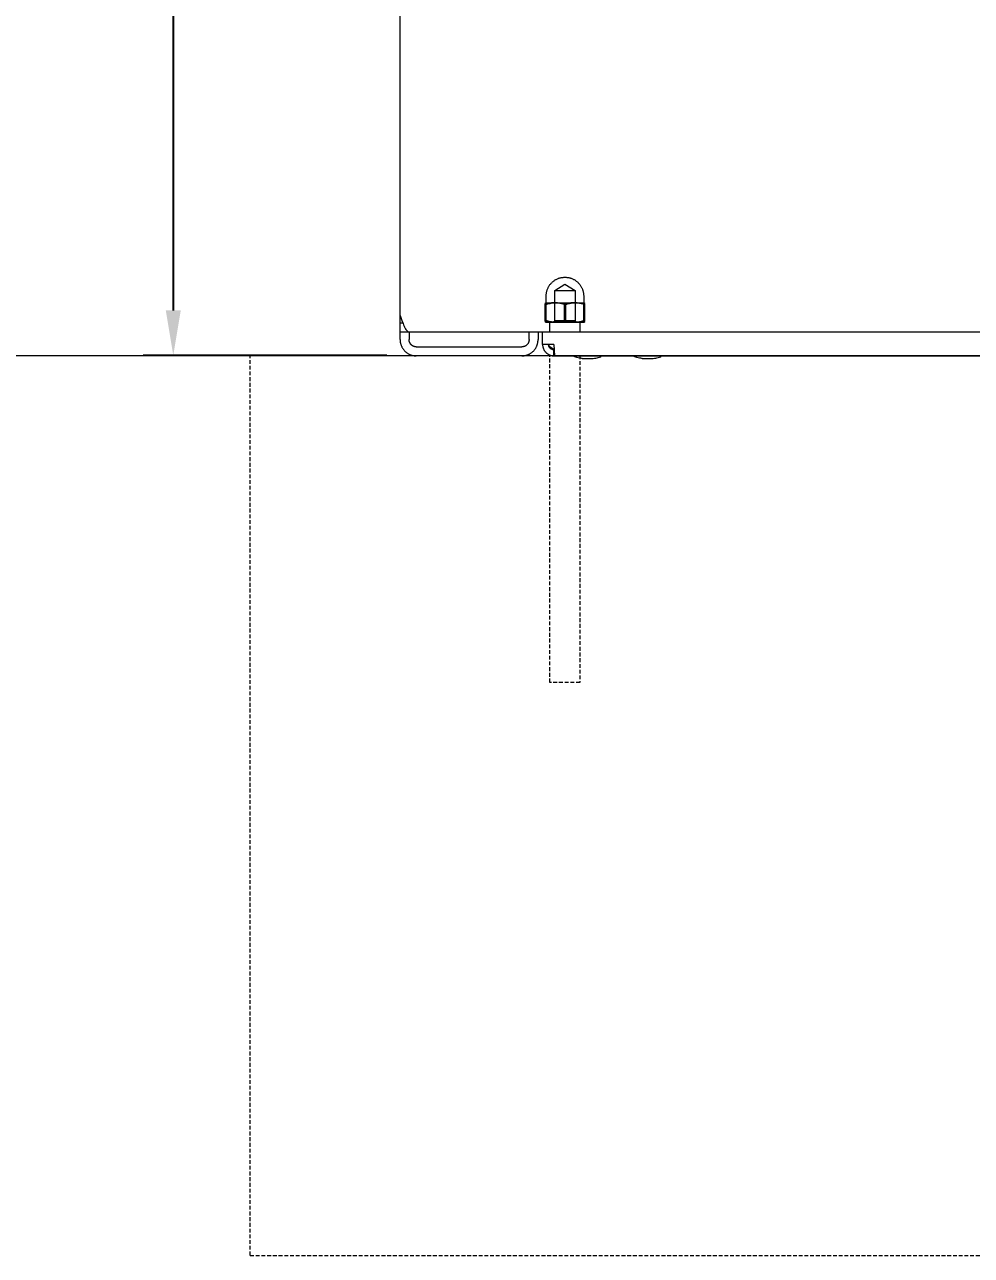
# Model space of a CAD drawing. Header units: millimetres. Extents: x 7 to 2510, y -101 to 1516.
# Drawn here: x 642.9 to 958.5, y 695.2 to 1105.5 of the extents above; entities that cross this region are included whole.
import ezdxf

# ---------------------------------------------------------------- set-up
doc = ezdxf.new("R2010")
doc.units = ezdxf.units.MM
doc.linetypes.add('HIDDEN', pattern=[1.905, 1.27, -0.635])
for name, color, linetype, lineweight in [('ZANO_R', 7, 'Continuous', 0), ('ZANO_R_przerywana', 7, 'HIDDEN', 0), ('ZANO_W', 1, 'Continuous', 0)]:
    doc.layers.add(name, color=color, linetype=linetype, lineweight=lineweight)
doc.styles.add('Arial', font='arial.ttf')
doc.styles.get("Standard").update_dxf_attribs({"font": 'ARIALUNI.TTF'})
doc.dimstyles.new('pl i ang', dxfattribs={"dimtxt": 50, "dimasz": 50, "dimexe": 1.25, "dimexo": 0.625, "dimgap": 10, "dimtad": 1, "dimtoh": 1, "dimtxsty": 'Standard', "dimcen": 2.5, "dimclrd": 1, "dimclre": 1, "dimclrt": 1, "dimadec": 0, "dimazin": 0, "dimtfac": 1, "dimtmove": 0, "dimatfit": 3, "dimfxl": 1, "dimarcsym": 1})

# ---------------------------------------------------------------- blocks, each defined once
blk = doc.blocks.new('*D391')
at = {"layer": 'ZANO_W', "color": 1, "lineweight": -2}
for p, q in [((763.73, 1445.06), (682.51, 1445.06)), ((692.51, 1430.06), (692.51, 1010.21)), ((763.73, 995.21), (682.51, 995.21))]:
    blk.add_line(p, q, dxfattribs=at)
at = {"layer": 'ZANO_W', "color": 1}
for points in [[(695.01, 1430.06), (690.01, 1430.06), (692.51, 1445.06)], [(690.01, 1010.21), (695.01, 1010.21), (692.51, 995.21)]]:
    blk.add_solid(points, dxfattribs=at)
at = {"layer": 'ZANO_W', "color": 1, "insert": (672.3, 1220.13), "char_height": 20, "attachment_point": 5, "rotation": 90, "style": 'Arial'}
blk.add_mtext('450', dxfattribs=at)

msp = doc.modelspace()

# ---------------------------------------------------------------- linework, layer by layer
at = {"layer": 'ZANO_R'}
for p, q in [((768.11, 1008.46), (768.11, 1439.66)), ((817.25, 1017.31), (817.33, 1017.5)), ((817.33, 1017.5), (817.42, 1017.7)), ((817.42, 1017.7), (817.51, 1017.89)), ((817.51, 1017.89), (817.61, 1018.08)), ((817.61, 1018.08), (817.72, 1018.26)), ((817.72, 1018.26), (817.84, 1018.44)), ((817.84, 1018.44), (817.96, 1018.62)), ((817.96, 1018.62), (818.08, 1018.79)), ((818.08, 1018.79), (818.21, 1018.96)), ((818.21, 1018.96), (818.35, 1019.12)), ((818.35, 1019.12), (818.49, 1019.28)), ((818.49, 1019.28), (818.64, 1019.43)), ((818.64, 1019.43), (818.8, 1019.58)), ((818.8, 1019.58), (818.95, 1019.73)), ((818.95, 1019.73), (819.12, 1019.86)), ((819.12, 1019.86), (819.29, 1019.99)), ((819.29, 1019.99), (819.46, 1020.12)), ((819.46, 1020.12), (819.63, 1020.24)), ((819.63, 1020.24), (819.82, 1020.35)), ((819.66, 1016.86), (823.06, 1018.91)), ((819.82, 1020.35), (820, 1020.46)), ((820, 1020.46), (820.19, 1020.56)), ((820.19, 1020.56), (820.38, 1020.66)), ((820.38, 1020.66), (820.57, 1020.75)), ((820.57, 1020.75), (820.77, 1020.83)), ((820.77, 1020.83), (820.97, 1020.9)), ((820.97, 1020.9), (821.17, 1020.97)), ((821.17, 1020.97), (821.38, 1021.03)), ((821.38, 1021.03), (821.58, 1021.09)), ((821.58, 1021.09), (821.79, 1021.13)), ((821.79, 1021.13), (822, 1021.17)), ((822, 1021.17), (822.21, 1021.21)), ((822.21, 1021.21), (822.42, 1021.23)), ((822.42, 1021.23), (822.64, 1021.25)), ((822.64, 1021.25), (822.85, 1021.26)), ((822.85, 1021.26), (823.06, 1021.26)), ((823.06, 1021.26), (823.28, 1021.26)), ((823.06, 1018.91), (826.46, 1016.86)), ((823.28, 1021.26), (823.49, 1021.25)), ((823.49, 1021.25), (823.7, 1021.23)), ((823.7, 1021.23), (823.91, 1021.21)), ((823.91, 1021.21), (824.12, 1021.17)), ((824.12, 1021.17), (824.33, 1021.13)), ((824.33, 1021.13), (824.54, 1021.09)), ((824.54, 1021.09), (824.75, 1021.03)), ((824.75, 1021.03), (824.95, 1020.97)), ((824.95, 1020.97), (825.16, 1020.9)), ((825.16, 1020.9), (825.36, 1020.83)), ((825.36, 1020.83), (825.55, 1020.75)), ((825.55, 1020.75), (825.75, 1020.66)), ((825.75, 1020.66), (825.94, 1020.56)), ((825.94, 1020.56), (826.13, 1020.46)), ((826.13, 1020.46), (826.31, 1020.35)), ((826.31, 1020.35), (826.49, 1020.24)), ((826.49, 1020.24), (826.67, 1020.12)), ((826.67, 1020.12), (826.84, 1019.99)), ((826.84, 1019.99), (827.01, 1019.86)), ((827.01, 1019.86), (827.17, 1019.73)), ((827.17, 1019.73), (827.33, 1019.58)), ((827.33, 1019.58), (827.48, 1019.43)), ((827.48, 1019.43), (827.63, 1019.28)), ((827.63, 1019.28), (827.77, 1019.12)), ((827.77, 1019.12), (827.91, 1018.96)), ((827.91, 1018.96), (828.04, 1018.79)), ((828.04, 1018.79), (828.17, 1018.62)), ((828.17, 1018.62), (828.29, 1018.44)), ((828.29, 1018.44), (828.4, 1018.26)), ((828.4, 1018.26), (828.51, 1018.08)), ((828.51, 1018.08), (828.61, 1017.89)), ((828.61, 1017.89), (828.71, 1017.7)), ((828.71, 1017.7), (828.8, 1017.5)), ((828.8, 1017.5), (828.88, 1017.31)), ((816.81, 1015.01), (816.82, 1015.23)), ((816.81, 1012.88), (816.81, 1015.01)), ((816.82, 1015.23), (816.83, 1015.44)), ((816.83, 1015.44), (816.85, 1015.65)), ((816.85, 1015.65), (816.87, 1015.87)), ((816.87, 1015.87), (816.9, 1016.08)), ((816.9, 1016.08), (816.94, 1016.29)), ((816.94, 1016.29), (816.99, 1016.49)), ((816.99, 1016.49), (817.04, 1016.7)), ((817.04, 1016.7), (817.11, 1016.91)), ((817.11, 1016.91), (817.17, 1017.11)), ((817.17, 1017.11), (817.25, 1017.31)), ((819.66, 1016.86), (819.66, 1016.86)), ((819.66, 1016.86), (819.66, 1016.86)), ((819.66, 1016.86), (819.66, 1016.86)), ((819.66, 1016.86), (819.66, 1016.86)), ((819.66, 1016.86), (819.67, 1016.86)), ((819.66, 1006.71), (819.66, 1016.86)), ((819.67, 1016.86), (819.69, 1016.86)), ((819.69, 1016.86), (819.77, 1016.86)), ((819.77, 1016.86), (820.11, 1016.86)), ((820.11, 1016.86), (821.25, 1016.86)), ((821.25, 1016.86), (826.46, 1016.86)), ((826.46, 1016.86), (826.46, 1006.71)), ((828.88, 1017.31), (828.95, 1017.11)), ((828.95, 1017.11), (829.02, 1016.91)), ((829.02, 1016.91), (829.08, 1016.7)), ((829.08, 1016.7), (829.13, 1016.49)), ((829.13, 1016.49), (829.18, 1016.29)), ((829.18, 1016.29), (829.22, 1016.08)), ((829.22, 1016.08), (829.25, 1015.87)), ((829.25, 1015.87), (829.28, 1015.65)), ((829.28, 1015.65), (829.3, 1015.44)), ((829.3, 1015.44), (829.31, 1015.23)), ((829.31, 1015.23), (829.31, 1015.01)), ((829.31, 1015.01), (829.31, 1012.88)), ((816.42, 1012.18), (816.56, 1012.76)), ((816.72, 1012.29), (816.42, 1012.18)), ((816.42, 1006.84), (816.42, 1012.18)), ((816.56, 1012.76), (816.56, 1012.76)), ((816.56, 1012.76), (816.56, 1012.76)), ((816.56, 1012.76), (816.56, 1012.76)), ((816.56, 1012.76), (816.56, 1012.76)), ((816.56, 1012.76), (816.57, 1012.76)), ((816.56, 1012.76), (816.56, 1012.76)), ((816.57, 1012.76), (816.6, 1012.76)), ((816.57, 1012.76), (816.72, 1012.18)), ((816.6, 1012.76), (816.74, 1012.76)), ((816.7, 1012.77), (816.7, 1012.77)), ((816.7, 1012.77), (816.71, 1012.77)), ((816.71, 1012.77), (816.71, 1012.77)), ((816.71, 1012.77), (816.71, 1012.77)), ((816.71, 1012.77), (816.72, 1012.77)), ((816.72, 1012.77), (816.72, 1012.77)), ((816.72, 1012.77), (816.73, 1012.77)), ((817.03, 1012.38), (816.72, 1012.29)), ((816.72, 1012.18), (817.06, 1012.3)), ((816.72, 1012.18), (816.72, 1006.84)), ((816.73, 1012.77), (816.73, 1012.77)), ((816.73, 1012.77), (816.73, 1012.77)), ((816.73, 1012.77), (816.74, 1012.77)), ((816.74, 1012.77), (816.74, 1012.78)), ((816.74, 1012.78), (816.75, 1012.78)), ((816.74, 1012.77), (816.74, 1012.77)), ((816.74, 1012.76), (817.33, 1012.76)), ((816.75, 1012.78), (816.75, 1012.78)), ((816.75, 1012.78), (816.76, 1012.78)), ((816.76, 1012.78), (816.76, 1012.79)), ((816.76, 1012.79), (816.77, 1012.79)), ((816.76, 1012.78), (816.76, 1012.78)), ((816.77, 1012.79), (816.77, 1012.8)), ((816.77, 1012.8), (816.78, 1012.8)), ((816.77, 1012.79), (816.77, 1012.79)), ((816.77, 1012.79), (816.77, 1012.79)), ((816.78, 1012.8), (816.78, 1012.81)), ((816.78, 1012.81), (816.79, 1012.81)), ((816.78, 1012.8), (816.78, 1012.8)), ((816.79, 1012.81), (816.79, 1012.82)), ((816.79, 1012.82), (816.79, 1012.82)), ((816.79, 1012.82), (816.8, 1012.82)), ((816.79, 1012.81), (816.79, 1012.81)), ((816.8, 1012.83), (816.8, 1012.84)), ((816.8, 1012.84), (816.8, 1012.84)), ((816.8, 1012.84), (816.81, 1012.84)), ((816.8, 1012.82), (816.8, 1012.83)), ((816.8, 1012.83), (816.8, 1012.83)), ((816.8, 1012.83), (816.8, 1012.83)), ((816.81, 1012.87), (816.81, 1012.88)), ((816.81, 1012.88), (816.81, 1012.88)), ((816.81, 1012.88), (816.81, 1012.88)), ((816.81, 1012.86), (816.81, 1012.87)), ((816.81, 1012.87), (816.81, 1012.87)), ((816.81, 1012.85), (816.81, 1012.86)), ((816.81, 1012.86), (816.81, 1012.86)), ((816.81, 1012.86), (816.81, 1012.86)), ((816.81, 1012.84), (816.81, 1012.85)), ((816.81, 1012.85), (816.81, 1012.85)), ((817.35, 1012.47), (817.03, 1012.38)), ((817.06, 1012.3), (817.41, 1012.4)), ((817.33, 1012.76), (819.49, 1012.76)), ((817.66, 1012.54), (817.35, 1012.47)), ((817.41, 1012.4), (817.76, 1012.48)), ((817.98, 1012.61), (817.66, 1012.54)), ((817.76, 1012.48), (818.11, 1012.56)), ((818.3, 1012.66), (817.98, 1012.61)), ((818.11, 1012.56), (818.47, 1012.63)), ((818.62, 1012.7), (818.3, 1012.66)), ((818.47, 1012.63), (818.83, 1012.68)), ((818.94, 1012.73), (818.62, 1012.7)), ((818.83, 1012.68), (819.19, 1012.72)), ((819.27, 1012.75), (818.94, 1012.73)), ((819.19, 1012.72), (819.55, 1012.75)), ((819.59, 1012.76), (819.27, 1012.75)), ((819.55, 1012.75), (819.91, 1012.76)), ((819.91, 1012.75), (819.59, 1012.76)), ((819.79, 1012.76), (819.69, 1012.76)), ((819.7, 1012.76), (825.97, 1012.76)), ((819.83, 1012.76), (819.93, 1012.76)), ((820.24, 1012.73), (819.91, 1012.75)), ((820.16, 1012.76), (820.52, 1012.75)), ((820.56, 1012.7), (820.24, 1012.73)), ((820.52, 1012.75), (820.88, 1012.72)), ((820.88, 1012.66), (820.56, 1012.7)), ((820.88, 1012.72), (821.24, 1012.68)), ((821.2, 1012.61), (820.88, 1012.66)), ((821.52, 1012.54), (821.2, 1012.61)), ((821.24, 1012.68), (821.6, 1012.63)), ((821.83, 1012.47), (821.52, 1012.54)), ((821.6, 1012.63), (821.96, 1012.56)), ((822.15, 1012.38), (821.83, 1012.47)), ((821.96, 1012.56), (822.32, 1012.49)), ((822.46, 1012.29), (822.15, 1012.38)), ((822.32, 1012.49), (822.67, 1012.4)), ((822.76, 1012.18), (822.46, 1012.29)), ((822.67, 1012.4), (823.02, 1012.3)), ((823.08, 1012.29), (822.76, 1012.18)), ((822.76, 1012.18), (822.76, 1006.84)), ((823.02, 1012.3), (823.36, 1012.18)), ((823.41, 1012.38), (823.08, 1012.29)), ((823.36, 1012.18), (823.66, 1012.29)), ((823.36, 1006.84), (823.36, 1012.18)), ((823.74, 1012.47), (823.41, 1012.38)), ((823.66, 1012.29), (823.96, 1012.38)), ((824.07, 1012.54), (823.74, 1012.47)), ((823.96, 1012.38), (824.26, 1012.46)), ((824.4, 1012.61), (824.07, 1012.54)), ((824.26, 1012.46), (824.56, 1012.53)), ((824.74, 1012.66), (824.4, 1012.61)), ((824.56, 1012.53), (824.87, 1012.6)), ((825.07, 1012.7), (824.74, 1012.66)), ((824.87, 1012.6), (825.18, 1012.65)), ((825.41, 1012.73), (825.07, 1012.7)), ((825.18, 1012.65), (825.49, 1012.69)), ((825.75, 1012.75), (825.41, 1012.73)), ((825.49, 1012.69), (825.8, 1012.73)), ((826.09, 1012.76), (825.75, 1012.75)), ((825.8, 1012.73), (826.11, 1012.75)), ((825.98, 1012.76), (825.87, 1012.76)), ((826.42, 1012.75), (826.09, 1012.76)), ((826.11, 1012.75), (826.42, 1012.76)), ((826.21, 1012.76), (829.55, 1012.76)), ((826.76, 1012.73), (826.42, 1012.75)), ((826.64, 1012.76), (826.95, 1012.75)), ((827.1, 1012.7), (826.76, 1012.73)), ((826.95, 1012.75), (827.26, 1012.73)), ((827.43, 1012.66), (827.1, 1012.7)), ((827.26, 1012.73), (827.57, 1012.69)), ((827.77, 1012.61), (827.43, 1012.66)), ((827.57, 1012.69), (827.89, 1012.65)), ((828.1, 1012.54), (827.77, 1012.61)), ((827.89, 1012.65), (828.19, 1012.6)), ((828.43, 1012.47), (828.1, 1012.54)), ((828.19, 1012.6), (828.5, 1012.53)), ((828.76, 1012.38), (828.43, 1012.47)), ((828.5, 1012.53), (828.81, 1012.46)), ((829.09, 1012.29), (828.76, 1012.38)), ((828.81, 1012.46), (829.11, 1012.38)), ((829.41, 1012.18), (829.09, 1012.29)), ((829.11, 1012.38), (829.41, 1012.29)), ((829.31, 1012.88), (829.31, 1012.88)), ((829.31, 1012.88), (829.31, 1012.88)), ((829.31, 1012.88), (829.31, 1012.87)), ((829.31, 1012.87), (829.31, 1012.87)), ((829.31, 1012.87), (829.31, 1012.86)), ((829.31, 1012.86), (829.32, 1012.86)), ((829.32, 1012.86), (829.32, 1012.86)), ((829.32, 1012.86), (829.32, 1012.85)), ((829.32, 1012.85), (829.32, 1012.85)), ((829.32, 1012.85), (829.32, 1012.84)), ((829.32, 1012.84), (829.32, 1012.84)), ((829.32, 1012.84), (829.32, 1012.84)), ((829.32, 1012.84), (829.32, 1012.83)), ((829.32, 1012.83), (829.33, 1012.83)), ((829.33, 1012.83), (829.33, 1012.82)), ((829.33, 1012.82), (829.33, 1012.82)), ((829.33, 1012.82), (829.33, 1012.82)), ((829.33, 1012.82), (829.34, 1012.81)), ((829.34, 1012.81), (829.34, 1012.81)), ((829.34, 1012.81), (829.34, 1012.81)), ((829.34, 1012.81), (829.34, 1012.8)), ((829.34, 1012.8), (829.35, 1012.8)), ((829.35, 1012.8), (829.35, 1012.8)), ((829.35, 1012.8), (829.35, 1012.8)), ((829.35, 1012.8), (829.36, 1012.79)), ((829.36, 1012.79), (829.36, 1012.79)), ((829.36, 1012.79), (829.36, 1012.79)), ((829.36, 1012.79), (829.37, 1012.79)), ((829.37, 1012.79), (829.37, 1012.78)), ((829.37, 1012.78), (829.37, 1012.78)), ((829.37, 1012.78), (829.38, 1012.78)), ((829.38, 1012.78), (829.38, 1012.78)), ((829.38, 1012.78), (829.38, 1012.77)), ((829.38, 1012.77), (829.39, 1012.77)), ((829.39, 1012.77), (829.39, 1012.77)), ((829.39, 1012.77), (829.39, 1012.77)), ((829.39, 1012.77), (829.4, 1012.77)), ((829.4, 1012.77), (829.4, 1012.77)), ((829.4, 1012.77), (829.41, 1012.77)), ((829.41, 1012.77), (829.41, 1012.77)), ((829.41, 1012.77), (829.42, 1012.77)), ((829.56, 1012.76), (829.41, 1012.18)), ((829.41, 1012.29), (829.71, 1012.18)), ((829.41, 1006.84), (829.41, 1012.18)), ((829.71, 1012.18), (829.56, 1012.76)), ((829.71, 1006.84), (829.71, 1012.18)), ((768.11, 1006.06), (768.11, 1008.46)), ((768.11, 1008.46), (768.68, 1006.89)), ((768.11, 1006.06), (768.99, 1006.06)), ((768.11, 1003.06), (768.11, 1006.06)), ((768.68, 1006.89), (769.09, 1005.82)), ((769.09, 1005.82), (769.27, 1005.39)), ((769.27, 1005.39), (769.46, 1004.95)), ((816.56, 1006.27), (816.42, 1006.84)), ((816.72, 1006.74), (816.42, 1006.84)), ((816.56, 1006.26), (816.56, 1006.27)), ((816.56, 1006.26), (816.56, 1006.26)), ((816.56, 1006.26), (816.56, 1006.26)), ((816.56, 1006.26), (816.56, 1006.26)), ((816.56, 1006.26), (816.56, 1006.26)), ((816.56, 1006.26), (816.57, 1006.26)), ((816.72, 1006.84), (816.57, 1006.27)), ((816.57, 1006.26), (816.6, 1006.26)), ((816.6, 1006.26), (816.74, 1006.26)), ((817.09, 1006.73), (816.72, 1006.84)), ((817.03, 1006.64), (816.72, 1006.74)), ((816.74, 1006.26), (817.32, 1006.26)), ((817.35, 1006.56), (817.03, 1006.64)), ((817.46, 1006.62), (817.09, 1006.73)), ((817.32, 1006.26), (819.47, 1006.26)), ((817.66, 1006.49), (817.35, 1006.56)), ((817.84, 1006.53), (817.46, 1006.62)), ((817.98, 1006.42), (817.66, 1006.49)), ((818.22, 1006.45), (817.84, 1006.53)), ((818.3, 1006.37), (817.98, 1006.42)), ((828.06, 1006.19), (818.06, 1006.19)), ((818.06, 1006.19), (818.06, 1006.19)), ((818.06, 1006.19), (818.06, 1006.19)), ((818.06, 1003.06), (818.06, 1006.19)), ((818.61, 1006.38), (818.22, 1006.45)), ((818.62, 1006.33), (818.3, 1006.37)), ((818.99, 1006.33), (818.61, 1006.38)), ((818.94, 1006.3), (818.62, 1006.33)), ((819.27, 1006.27), (818.94, 1006.3)), ((819.38, 1006.29), (818.99, 1006.33)), ((819.06, 1006.29), (819.66, 1006.71)), ((820.93, 1006.29), (819.06, 1006.29)), ((819.06, 1006.26), (819.06, 1006.29)), ((819.59, 1006.26), (819.27, 1006.27)), ((819.41, 1006.29), (819.38, 1006.29)), ((819.66, 1006.27), (819.38, 1006.29)), ((819.49, 1006.27), (819.39, 1006.27)), ((819.91, 1006.27), (819.59, 1006.26)), ((821.25, 1006.71), (819.66, 1006.71)), ((819.93, 1006.27), (819.66, 1006.27)), ((819.69, 1006.26), (825.98, 1006.26)), ((820.24, 1006.3), (819.91, 1006.27)), ((820.42, 1006.27), (820.15, 1006.27)), ((820.56, 1006.33), (820.24, 1006.3)), ((820.7, 1006.29), (820.42, 1006.27)), ((820.88, 1006.37), (820.56, 1006.33)), ((821.03, 1006.32), (820.7, 1006.29)), ((820.78, 1006.29), (820.7, 1006.29)), ((821.2, 1006.42), (820.88, 1006.37)), ((825.42, 1006.29), (820.93, 1006.29)), ((821.35, 1006.36), (821.03, 1006.32)), ((821.52, 1006.49), (821.2, 1006.42)), ((826.46, 1006.71), (821.25, 1006.71)), ((821.67, 1006.41), (821.35, 1006.36)), ((821.83, 1006.56), (821.52, 1006.49)), ((821.98, 1006.47), (821.67, 1006.41)), ((822.15, 1006.64), (821.83, 1006.56)), ((822.3, 1006.54), (821.98, 1006.47)), ((822.46, 1006.74), (822.15, 1006.64)), ((822.61, 1006.62), (822.3, 1006.54)), ((822.76, 1006.84), (822.46, 1006.74)), ((822.92, 1006.71), (822.61, 1006.62)), ((822.93, 1006.71), (822.75, 1006.66)), ((822.76, 1006.84), (823.08, 1006.74)), ((823.36, 1006.84), (822.93, 1006.71)), ((823.08, 1006.74), (823.41, 1006.64)), ((823.66, 1006.74), (823.36, 1006.84)), ((823.41, 1006.64), (823.74, 1006.56)), ((823.95, 1006.65), (823.66, 1006.74)), ((823.74, 1006.56), (824.07, 1006.49)), ((824.25, 1006.57), (823.95, 1006.65)), ((824.07, 1006.49), (824.4, 1006.42)), ((824.56, 1006.5), (824.25, 1006.57)), ((824.4, 1006.42), (824.74, 1006.37)), ((824.86, 1006.43), (824.56, 1006.5)), ((824.74, 1006.37), (825.07, 1006.33)), ((825.17, 1006.38), (824.86, 1006.43)), ((825.07, 1006.33), (825.41, 1006.3)), ((825.48, 1006.34), (825.17, 1006.38)), ((825.41, 1006.3), (825.75, 1006.27)), ((827.06, 1006.29), (825.42, 1006.29)), ((825.79, 1006.3), (825.48, 1006.34)), ((825.75, 1006.27), (826.09, 1006.26)), ((826.1, 1006.28), (825.79, 1006.3)), ((826.09, 1006.26), (826.42, 1006.27)), ((826.41, 1006.27), (826.1, 1006.28)), ((826.19, 1006.26), (829.55, 1006.26)), ((826.42, 1006.27), (826.76, 1006.3)), ((826.46, 1006.71), (827.06, 1006.29)), ((826.51, 1007.96), (826.51, 1007.96)), ((826.97, 1006.28), (826.66, 1006.27)), ((826.76, 1006.3), (827.1, 1006.33)), ((827.28, 1006.3), (826.97, 1006.28)), ((827.06, 1006.29), (827.06, 1006.29)), ((827.06, 1006.29), (827.06, 1006.29)), ((827.06, 1006.29), (827.06, 1006.26)), ((827.1, 1006.33), (827.43, 1006.37)), ((827.59, 1006.34), (827.28, 1006.3)), ((827.43, 1006.37), (827.77, 1006.42)), ((827.9, 1006.38), (827.59, 1006.34)), ((827.77, 1006.42), (828.1, 1006.49)), ((828.21, 1006.43), (827.9, 1006.38)), ((828.06, 1006.19), (828.06, 1003.06)), ((828.1, 1006.49), (828.43, 1006.56)), ((828.51, 1006.5), (828.21, 1006.43)), ((828.43, 1006.56), (828.76, 1006.64)), ((828.81, 1006.57), (828.51, 1006.5)), ((828.76, 1006.64), (829.09, 1006.74)), ((829.11, 1006.65), (828.81, 1006.57)), ((829.09, 1006.74), (829.41, 1006.84)), ((829.41, 1006.74), (829.11, 1006.65)), ((829.41, 1006.84), (829.56, 1006.26)), ((829.71, 1006.84), (829.41, 1006.74)), ((829.56, 1006.26), (829.71, 1006.84)), ((768.11, 1003.06), (771.09, 1003.06)), ((768.11, 1000.46), (768.11, 1003.06)), ((769.46, 1004.95), (769.63, 1004.62)), ((769.63, 1004.62), (769.71, 1004.45)), ((769.71, 1004.45), (769.8, 1004.29)), ((769.8, 1004.29), (769.88, 1004.15)), ((769.88, 1004.15), (769.96, 1004.01)), ((769.96, 1004.01), (770.05, 1003.88)), ((770.05, 1003.88), (770.09, 1003.81)), ((770.09, 1003.81), (770.14, 1003.75)), ((770.14, 1003.75), (770.18, 1003.69)), ((770.18, 1003.69), (770.22, 1003.64)), ((770.22, 1003.64), (770.26, 1003.59)), ((770.26, 1003.59), (770.31, 1003.53)), ((770.31, 1003.53), (770.35, 1003.49)), ((770.35, 1003.49), (770.39, 1003.44)), ((770.39, 1003.44), (770.43, 1003.4)), ((770.43, 1003.4), (770.48, 1003.36)), ((770.48, 1003.36), (770.52, 1003.32)), ((770.52, 1003.32), (770.56, 1003.29)), ((770.56, 1003.29), (770.58, 1003.27)), ((770.58, 1003.27), (770.6, 1003.25)), ((770.6, 1003.25), (770.62, 1003.24)), ((770.62, 1003.24), (770.64, 1003.22)), ((770.64, 1003.22), (770.66, 1003.21)), ((770.66, 1003.21), (770.68, 1003.2)), ((770.68, 1003.2), (770.7, 1003.19)), ((770.7, 1003.19), (770.72, 1003.18)), ((770.72, 1003.18), (770.74, 1003.17)), ((770.74, 1003.17), (770.76, 1003.16)), ((770.76, 1003.16), (770.78, 1003.15)), ((770.78, 1003.15), (770.79, 1003.14)), ((770.79, 1003.14), (770.81, 1003.13)), ((770.81, 1003.13), (770.84, 1003.12)), ((770.84, 1003.12), (770.86, 1003.11)), ((770.86, 1003.11), (770.88, 1003.1)), ((770.88, 1003.1), (770.9, 1003.09)), ((770.9, 1003.09), (770.92, 1003.09)), ((770.92, 1003.09), (770.94, 1003.08)), ((770.94, 1003.08), (770.96, 1003.08)), ((770.96, 1003.08), (770.98, 1003.07)), ((770.98, 1003.07), (771, 1003.07)), ((771, 1003.07), (771.02, 1003.07)), ((771.02, 1003.07), (771.04, 1003.06)), ((771.04, 1003.06), (771.06, 1003.06)), ((771.06, 1003.06), (771.08, 1003.06)), ((771.08, 1003.06), (771.09, 1003.06)), ((771.09, 1003.06), (771.11, 1003.06)), ((771.11, 1003.06), (771.11, 1000.46)), ((771.11, 1003.06), (1215, 1003.06)), ((811.11, 1000.46), (811.11, 1003.06)), ((814.11, 1003.06), (814.11, 1000.46)), ((815.61, 998.86), (815.61, 1003.06)), ((768.11, 1000.46), (768.12, 1000.28)), ((768.12, 1000.28), (768.13, 1000.09)), ((768.13, 1000.09), (768.14, 999.91)), ((768.14, 999.91), (768.16, 999.73)), ((768.16, 999.73), (768.19, 999.54)), ((768.19, 999.54), (768.23, 999.36)), ((768.23, 999.36), (768.27, 999.18)), ((768.27, 999.18), (768.31, 999)), ((768.31, 999), (768.37, 998.83)), ((768.37, 998.83), (768.43, 998.65)), ((768.43, 998.65), (768.49, 998.48)), ((768.49, 998.48), (768.56, 998.31)), ((768.56, 998.31), (768.64, 998.14)), ((768.64, 998.14), (768.72, 997.98)), ((768.72, 997.98), (768.81, 997.81)), ((768.81, 997.81), (768.9, 997.66)), ((768.9, 997.66), (769, 997.5)), ((769, 997.5), (769.1, 997.35)), ((769.1, 997.35), (769.21, 997.2)), ((769.21, 997.2), (769.32, 997.05)), ((769.32, 997.05), (769.44, 996.91)), ((771.11, 1000.38), (771.11, 1000.46)), ((771.12, 1000.3), (771.11, 1000.38)), ((771.13, 1000.22), (771.12, 1000.3)), ((771.14, 1000.13), (771.13, 1000.22)), ((771.15, 1000.05), (771.14, 1000.13)), ((771.16, 999.97), (771.15, 1000.05)), ((771.18, 999.89), (771.16, 999.97)), ((771.2, 999.81), (771.18, 999.89)), ((771.23, 999.73), (771.2, 999.81)), ((771.25, 999.66), (771.23, 999.73)), ((771.28, 999.58), (771.25, 999.66)), ((771.31, 999.5), (771.28, 999.58)), ((771.35, 999.43), (771.31, 999.5)), ((771.38, 999.36), (771.35, 999.43)), ((771.42, 999.28), (771.38, 999.36)), ((771.46, 999.21), (771.42, 999.28)), ((771.51, 999.14), (771.46, 999.21)), ((771.55, 999.08), (771.51, 999.14)), ((771.6, 999.01), (771.55, 999.08)), ((771.65, 998.95), (771.6, 999.01)), ((771.7, 998.88), (771.65, 998.95)), ((771.76, 998.82), (771.7, 998.88)), ((771.82, 998.76), (771.76, 998.82)), ((771.88, 998.71), (771.82, 998.76)), ((771.94, 998.65), (771.88, 998.71)), ((772, 998.6), (771.94, 998.65)), ((772.06, 998.55), (772, 998.6)), ((772.13, 998.5), (772.06, 998.55)), ((772.2, 998.45), (772.13, 998.5)), ((772.27, 998.41), (772.2, 998.45)), ((772.34, 998.37), (772.27, 998.41)), ((772.41, 998.33), (772.34, 998.37)), ((772.48, 998.29), (772.41, 998.33)), ((772.56, 998.26), (772.48, 998.29)), ((772.63, 998.23), (772.56, 998.26)), ((772.71, 998.2), (772.63, 998.23)), ((772.79, 998.17), (772.71, 998.2)), ((772.87, 998.15), (772.79, 998.17)), ((772.95, 998.13), (772.87, 998.15)), ((773.02, 998.11), (772.95, 998.13)), ((773.11, 998.1), (773.02, 998.11)), ((773.19, 998.08), (773.11, 998.1)), ((773.27, 998.07), (773.19, 998.08)), ((773.35, 998.07), (773.27, 998.07)), ((773.43, 998.06), (773.35, 998.07)), ((773.51, 998.06), (773.43, 998.06)), ((773.51, 998.06), (808.71, 998.06)), ((808.8, 998.06), (808.71, 998.06)), ((808.88, 998.07), (808.8, 998.06)), ((808.96, 998.07), (808.88, 998.07)), ((809.04, 998.08), (808.96, 998.07)), ((809.12, 998.1), (809.04, 998.08)), ((809.2, 998.11), (809.12, 998.1)), ((809.28, 998.13), (809.2, 998.11)), ((809.36, 998.15), (809.28, 998.13)), ((809.44, 998.17), (809.36, 998.15)), ((809.52, 998.2), (809.44, 998.17)), ((809.59, 998.23), (809.52, 998.2)), ((809.67, 998.26), (809.59, 998.23)), ((809.74, 998.29), (809.67, 998.26)), ((809.82, 998.33), (809.74, 998.29)), ((809.89, 998.37), (809.82, 998.33)), ((809.96, 998.41), (809.89, 998.37)), ((810.03, 998.45), (809.96, 998.41)), ((810.1, 998.5), (810.03, 998.45)), ((810.16, 998.55), (810.1, 998.5)), ((810.23, 998.6), (810.16, 998.55)), ((810.29, 998.65), (810.23, 998.6)), ((810.35, 998.71), (810.29, 998.65)), ((810.41, 998.76), (810.35, 998.71)), ((810.47, 998.82), (810.41, 998.76)), ((810.52, 998.88), (810.47, 998.82)), ((810.57, 998.95), (810.52, 998.88)), ((810.63, 999.01), (810.57, 998.95)), ((810.67, 999.08), (810.63, 999.01)), ((810.72, 999.14), (810.67, 999.08)), ((810.76, 999.21), (810.72, 999.14)), ((810.81, 999.28), (810.76, 999.21)), ((810.84, 999.36), (810.81, 999.28)), ((810.88, 999.43), (810.84, 999.36)), ((810.91, 999.5), (810.88, 999.43)), ((810.95, 999.58), (810.91, 999.5)), ((810.97, 999.66), (810.95, 999.58)), ((811, 999.73), (810.97, 999.66)), ((811.02, 999.81), (811, 999.73)), ((811.05, 999.89), (811.02, 999.81)), ((811.06, 999.97), (811.05, 999.89)), ((811.08, 1000.05), (811.06, 999.97)), ((811.09, 1000.13), (811.08, 1000.05)), ((811.1, 1000.22), (811.09, 1000.13)), ((811.11, 1000.3), (811.1, 1000.22)), ((811.11, 1000.46), (811.11, 1000.38)), ((811.11, 1000.38), (811.11, 1000.3)), ((812.78, 996.91), (812.9, 997.05)), ((812.9, 997.05), (813.02, 997.2)), ((813.02, 997.2), (813.12, 997.35)), ((813.12, 997.35), (813.23, 997.5)), ((813.23, 997.5), (813.33, 997.66)), ((813.33, 997.66), (813.42, 997.81)), ((813.42, 997.81), (813.51, 997.98)), ((813.51, 997.98), (813.59, 998.14)), ((813.59, 998.14), (813.67, 998.31)), ((813.67, 998.31), (813.74, 998.48)), ((813.74, 998.48), (813.8, 998.65)), ((813.8, 998.65), (813.86, 998.83)), ((813.86, 998.83), (813.91, 999)), ((813.91, 999), (813.96, 999.18)), ((813.96, 999.18), (814, 999.36)), ((814, 999.36), (814.03, 999.54)), ((814.03, 999.54), (814.06, 999.73)), ((814.06, 999.73), (814.08, 999.91)), ((814.08, 999.91), (814.1, 1000.09)), ((814.1, 1000.09), (814.11, 1000.28)), ((814.11, 1000.28), (814.11, 1000.46)), ((815.61, 998.86), (815.62, 998.73)), ((819.41, 998.86), (815.61, 998.86)), ((815.62, 998.73), (815.62, 998.6)), ((815.62, 998.6), (815.63, 998.47)), ((815.63, 998.47), (815.65, 998.34)), ((815.65, 998.34), (815.67, 998.22)), ((815.67, 998.22), (815.69, 998.09)), ((815.69, 998.09), (815.72, 997.96)), ((815.72, 997.96), (815.75, 997.84)), ((815.75, 997.84), (815.79, 997.71)), ((815.79, 997.71), (815.83, 997.59)), ((815.83, 997.59), (815.88, 997.47)), ((815.88, 997.47), (815.93, 997.35)), ((815.93, 997.35), (815.98, 997.23)), ((815.98, 997.23), (816.04, 997.11)), ((816.04, 997.11), (816.1, 997)), ((816.1, 997), (816.17, 996.89)), ((817.61, 998.8), (817.61, 998.86)), ((817.61, 998.82), (817.61, 998.83)), ((817.62, 998.81), (817.61, 998.82)), ((817.62, 998.74), (817.61, 998.8)), ((817.62, 998.8), (817.62, 998.81)), ((817.62, 998.79), (817.62, 998.8)), ((817.62, 998.78), (817.62, 998.79)), ((817.62, 998.77), (817.62, 998.78)), ((817.62, 998.75), (817.62, 998.77)), ((817.62, 998.74), (817.62, 998.75)), ((817.63, 998.72), (817.62, 998.74)), ((817.62, 998.68), (817.62, 998.74)), ((817.63, 998.62), (817.62, 998.68)), ((817.63, 998.7), (817.63, 998.72)), ((817.64, 998.68), (817.63, 998.7)), ((817.64, 998.55), (817.63, 998.62)), ((817.65, 998.65), (817.64, 998.68)), ((817.65, 998.49), (817.64, 998.55)), ((817.66, 998.63), (817.65, 998.65)), ((817.66, 998.43), (817.65, 998.49)), ((817.66, 998.61), (817.66, 998.63)), ((817.67, 998.59), (817.66, 998.61)), ((817.68, 998.38), (817.66, 998.43)), ((817.68, 998.56), (817.67, 998.59)), ((817.7, 998.54), (817.68, 998.56)), ((817.7, 998.32), (817.68, 998.38)), ((817.71, 998.52), (817.7, 998.54)), ((817.72, 998.26), (817.7, 998.32)), ((817.72, 998.5), (817.71, 998.52)), ((817.73, 998.48), (817.72, 998.5)), ((817.74, 998.2), (817.72, 998.26)), ((817.75, 998.45), (817.73, 998.48)), ((817.76, 998.14), (817.74, 998.2)), ((817.76, 998.43), (817.75, 998.45)), ((817.78, 998.41), (817.76, 998.43)), ((817.79, 998.09), (817.76, 998.14)), ((817.79, 998.39), (817.78, 998.41)), ((817.81, 998.36), (817.79, 998.39)), ((817.82, 998.03), (817.79, 998.09)), ((817.83, 998.34), (817.81, 998.36)), ((817.84, 997.98), (817.82, 998.03)), ((817.86, 998.3), (817.83, 998.34)), ((817.88, 997.93), (817.84, 997.98)), ((817.88, 998.28), (817.86, 998.3)), ((817.9, 998.25), (817.88, 998.28)), ((817.91, 997.87), (817.88, 997.93)), ((817.95, 998.2), (817.9, 998.25)), ((817.94, 997.82), (817.91, 997.87)), ((817.98, 997.77), (817.94, 997.82)), ((818, 998.16), (817.95, 998.2)), ((818.02, 997.72), (817.98, 997.77)), ((818.04, 998.11), (818, 998.16)), ((818.06, 997.68), (818.02, 997.72)), ((818.1, 998.07), (818.04, 998.11)), ((818.1, 997.63), (818.06, 997.68)), ((818.16, 998.02), (818.1, 998.07)), ((818.14, 997.59), (818.1, 997.63)), ((818.18, 997.55), (818.14, 997.59)), ((818.21, 997.97), (818.16, 998.02)), ((818.18, 997.55), (819.41, 997.2)), ((818.23, 997.5), (818.18, 997.55)), ((818.27, 997.93), (818.21, 997.97)), ((818.28, 997.46), (818.23, 997.5)), ((818.34, 997.87), (818.27, 997.93)), ((818.33, 997.43), (818.28, 997.46)), ((818.38, 997.39), (818.33, 997.43)), ((818.42, 997.82), (818.34, 997.87)), ((818.43, 997.36), (818.38, 997.39)), ((818.56, 997.72), (818.42, 997.82)), ((818.48, 997.32), (818.43, 997.36)), ((818.53, 997.29), (818.48, 997.32)), ((818.59, 997.26), (818.53, 997.29)), ((818.74, 997.61), (818.56, 997.72)), ((818.64, 997.24), (818.59, 997.26)), ((818.7, 997.21), (818.64, 997.24)), ((818.75, 997.19), (818.7, 997.21)), ((819.41, 997.2), (818.74, 997.61)), ((818.81, 997.16), (818.75, 997.19)), ((818.87, 997.15), (818.81, 997.16)), ((818.93, 997.13), (818.87, 997.15)), ((818.99, 997.11), (818.93, 997.13)), ((819.05, 997.1), (818.99, 997.11)), ((819.11, 997.09), (819.05, 997.1)), ((819.17, 997.08), (819.11, 997.09)), ((819.23, 997.07), (819.17, 997.08)), ((819.29, 997.06), (819.23, 997.07)), ((819.35, 997.06), (819.29, 997.06)), ((819.41, 997.06), (819.35, 997.06)), ((819.41, 998.86), (819.55, 995.06)), ((819.41, 997.2), (819.45, 997.2)), ((819.41, 997.06), (819.46, 997.06)), ((819.41, 995.06), (819.41, 997.06)), ((819.46, 997.06), (819.55, 997.06)), ((718.11, 995.21), (1268.11, 995.21)), ((769.44, 996.91), (769.57, 996.77)), ((769.57, 996.77), (769.69, 996.64)), ((769.69, 996.64), (769.83, 996.51)), ((769.83, 996.51), (769.96, 996.39)), ((769.96, 996.39), (770.11, 996.27)), ((770.11, 996.27), (770.25, 996.16)), ((770.25, 996.16), (770.4, 996.05)), ((770.4, 996.05), (770.55, 995.95)), ((770.55, 995.95), (770.71, 995.85)), ((770.71, 995.85), (770.87, 995.75)), ((770.87, 995.75), (771.03, 995.67)), ((771.03, 995.67), (771.19, 995.58)), ((771.19, 995.58), (771.36, 995.51)), ((771.36, 995.51), (771.53, 995.44)), ((771.53, 995.44), (771.7, 995.37)), ((771.7, 995.37), (771.88, 995.31)), ((771.88, 995.31), (772.06, 995.26)), ((772.06, 995.26), (772.23, 995.21)), ((772.23, 995.21), (772.41, 995.17)), ((772.41, 995.17), (772.6, 995.14)), ((772.6, 995.14), (772.78, 995.11)), ((772.78, 995.11), (772.96, 995.09)), ((772.96, 995.09), (773.14, 995.07)), ((773.14, 995.07), (773.33, 995.06)), ((773.33, 995.06), (773.51, 995.06)), ((808.71, 995.06), (773.51, 995.06)), ((808.71, 995.06), (808.9, 995.06)), ((808.9, 995.06), (809.08, 995.07)), ((809.08, 995.07), (809.27, 995.09)), ((809.27, 995.09), (809.45, 995.11)), ((809.45, 995.11), (809.63, 995.14)), ((809.63, 995.14), (809.81, 995.17)), ((809.81, 995.17), (809.99, 995.21)), ((809.99, 995.21), (810.17, 995.26)), ((810.17, 995.26), (810.35, 995.31)), ((810.35, 995.31), (810.52, 995.37)), ((810.52, 995.37), (810.69, 995.44)), ((810.69, 995.44), (810.86, 995.51)), ((810.86, 995.51), (811.03, 995.58)), ((811.03, 995.58), (811.2, 995.67)), ((811.2, 995.67), (811.36, 995.75)), ((811.36, 995.75), (811.52, 995.85)), ((811.52, 995.85), (811.67, 995.95)), ((811.67, 995.95), (811.83, 996.05)), ((811.83, 996.05), (811.98, 996.16)), ((811.98, 996.16), (812.12, 996.27)), ((812.12, 996.27), (812.26, 996.39)), ((812.26, 996.39), (812.4, 996.51)), ((812.4, 996.51), (812.53, 996.64)), ((812.53, 996.64), (812.66, 996.77)), ((812.66, 996.77), (812.78, 996.91)), ((816.17, 996.89), (816.24, 996.78)), ((816.24, 996.78), (816.31, 996.67)), ((816.31, 996.67), (816.39, 996.56)), ((816.39, 996.56), (816.47, 996.46)), ((816.47, 996.46), (816.55, 996.36)), ((816.55, 996.36), (816.64, 996.27)), ((816.64, 996.27), (816.73, 996.17)), ((816.73, 996.17), (816.82, 996.08)), ((816.82, 996.08), (816.92, 996)), ((816.92, 996), (817.02, 995.91)), ((817.02, 995.91), (817.12, 995.83)), ((817.12, 995.83), (817.22, 995.76)), ((817.22, 995.76), (817.33, 995.68)), ((817.33, 995.68), (817.44, 995.61)), ((817.44, 995.61), (817.55, 995.55)), ((817.55, 995.55), (817.67, 995.49)), ((817.67, 995.49), (817.78, 995.43)), ((817.78, 995.43), (817.9, 995.38)), ((817.9, 995.38), (818.02, 995.33)), ((818.02, 995.33), (818.14, 995.28)), ((818.14, 995.28), (818.26, 995.24)), ((818.26, 995.24), (818.39, 995.2)), ((818.39, 995.2), (818.51, 995.17)), ((818.51, 995.17), (818.64, 995.14)), ((818.64, 995.14), (818.77, 995.12)), ((818.77, 995.12), (818.9, 995.1)), ((818.9, 995.1), (819.02, 995.08)), ((819.02, 995.08), (819.15, 995.07)), ((819.15, 995.07), (819.28, 995.06)), ((819.28, 995.06), (819.41, 995.06)), ((819.41, 995.06), (819.55, 995.06)), ((819.55, 995.06), (1166.67, 995.06)), ((826.11, 994.96), (826.11, 995.06)), ((826.11, 994.95), (826.11, 994.96)), ((826.11, 994.94), (826.11, 994.95)), ((826.11, 994.95), (826.11, 994.95)), ((826.12, 994.93), (826.11, 994.94)), ((826.12, 994.92), (826.12, 994.93)), ((826.12, 994.93), (826.12, 994.93)), ((826.12, 994.91), (826.12, 994.92)), ((826.12, 994.9), (826.12, 994.91)), ((826.12, 994.91), (826.12, 994.91)), ((826.13, 994.89), (826.12, 994.9)), ((826.13, 994.88), (826.13, 994.89)), ((826.13, 994.89), (826.13, 994.89)), ((826.13, 994.87), (826.13, 994.88)), ((826.14, 994.87), (826.13, 994.87)), ((826.14, 994.86), (826.14, 994.87)), ((826.15, 994.85), (826.14, 994.86)), ((826.14, 994.86), (826.14, 994.86)), ((826.15, 994.84), (826.15, 994.85)), ((826.16, 994.84), (826.15, 994.84)), ((826.16, 994.83), (826.16, 994.84)), ((826.17, 994.82), (826.16, 994.83)), ((826.16, 994.83), (826.16, 994.83)), ((826.18, 994.81), (826.17, 994.82)), ((826.17, 994.82), (826.17, 994.82)), ((826.19, 994.8), (826.18, 994.81)), ((826.18, 994.81), (826.18, 994.81)), ((826.2, 994.8), (826.19, 994.8)), ((826.19, 994.8), (826.19, 994.8)), ((826.21, 994.79), (826.2, 994.8)), ((826.22, 994.78), (826.21, 994.79)), ((826.21, 994.79), (826.21, 994.79)), ((826.23, 994.78), (826.22, 994.78)), ((826.22, 994.78), (826.22, 994.78)), ((826.24, 994.78), (826.23, 994.78)), ((826.24, 994.77), (826.24, 994.78)), ((826.25, 994.77), (826.24, 994.77)), ((826.65, 994.64), (826.25, 994.77)), ((827.06, 994.53), (826.65, 994.64)), ((827.47, 994.42), (827.06, 994.53)), ((827.89, 994.33), (827.47, 994.42)), ((828.31, 994.26), (827.89, 994.33)), ((828.73, 994.19), (828.31, 994.26)), ((828.76, 994.19), (828.73, 994.19)), ((828.79, 994.18), (828.76, 994.19)), ((828.83, 994.18), (828.79, 994.18)), ((828.86, 994.18), (828.83, 994.18)), ((828.86, 994.18), (830.61, 994.18)), ((830.61, 994.18), (832.36, 994.18)), ((832.36, 994.18), (832.4, 994.18)), ((832.4, 994.18), (832.43, 994.18)), ((832.43, 994.18), (832.47, 994.19)), ((832.47, 994.19), (832.5, 994.19)), ((832.5, 994.19), (832.92, 994.26)), ((832.92, 994.26), (833.34, 994.33)), ((833.34, 994.33), (833.75, 994.42)), ((833.75, 994.42), (834.16, 994.53)), ((834.16, 994.53), (834.57, 994.64)), ((834.57, 994.64), (834.98, 994.77)), ((834.98, 994.77), (834.99, 994.78)), ((834.98, 994.77), (834.98, 994.77)), ((834.99, 994.78), (835, 994.78)), ((835, 994.78), (835, 994.78)), ((835, 994.78), (835.01, 994.78)), ((835.01, 994.78), (835.01, 994.79)), ((835.01, 994.79), (835.02, 994.79)), ((835.02, 994.79), (835.03, 994.8)), ((835.03, 994.8), (835.03, 994.8)), ((835.03, 994.8), (835.04, 994.8)), ((835.04, 994.8), (835.04, 994.81)), ((835.04, 994.81), (835.05, 994.81)), ((835.05, 994.81), (835.05, 994.82)), ((835.05, 994.82), (835.06, 994.82)), ((835.06, 994.82), (835.06, 994.83)), ((835.06, 994.83), (835.07, 994.83)), ((835.07, 994.83), (835.07, 994.84)), ((835.07, 994.84), (835.08, 994.84)), ((835.08, 994.85), (835.08, 994.86)), ((835.08, 994.86), (835.09, 994.86)), ((835.08, 994.84), (835.08, 994.85)), ((835.09, 994.87), (835.1, 994.88)), ((835.09, 994.86), (835.09, 994.87)), ((835.09, 994.87), (835.09, 994.87)), ((835.1, 994.9), (835.11, 994.91)), ((835.1, 994.89), (835.1, 994.9)), ((835.1, 994.88), (835.1, 994.89)), ((835.1, 994.89), (835.1, 994.89)), ((835.11, 994.96), (835.11, 995.06)), ((835.11, 994.95), (835.11, 994.96)), ((835.11, 994.94), (835.11, 994.95)), ((835.11, 994.95), (835.11, 994.95)), ((835.11, 994.93), (835.11, 994.94)), ((835.11, 994.92), (835.11, 994.93)), ((835.11, 994.93), (835.11, 994.93)), ((835.11, 994.91), (835.11, 994.92)), ((835.11, 994.91), (835.11, 994.91)), ((846.11, 994.96), (846.11, 995.06)), ((846.11, 994.95), (846.11, 994.96)), ((846.11, 994.94), (846.11, 994.95)), ((846.11, 994.95), (846.11, 994.95)), ((846.12, 994.93), (846.11, 994.94)), ((846.12, 994.92), (846.12, 994.93)), ((846.12, 994.93), (846.12, 994.93)), ((846.12, 994.91), (846.12, 994.92)), ((846.12, 994.9), (846.12, 994.91)), ((846.12, 994.91), (846.12, 994.91)), ((846.13, 994.89), (846.12, 994.9)), ((846.13, 994.88), (846.13, 994.89)), ((846.13, 994.89), (846.13, 994.89)), ((846.13, 994.87), (846.13, 994.88)), ((846.14, 994.87), (846.13, 994.87)), ((846.14, 994.86), (846.14, 994.87)), ((846.15, 994.85), (846.14, 994.86)), ((846.14, 994.86), (846.14, 994.86)), ((846.15, 994.84), (846.15, 994.85)), ((846.16, 994.84), (846.15, 994.84)), ((846.16, 994.83), (846.16, 994.84)), ((846.17, 994.82), (846.16, 994.83)), ((846.16, 994.83), (846.16, 994.83)), ((846.18, 994.81), (846.17, 994.82)), ((846.17, 994.82), (846.17, 994.82)), ((846.19, 994.8), (846.18, 994.81)), ((846.18, 994.81), (846.18, 994.81)), ((846.2, 994.8), (846.19, 994.8)), ((846.19, 994.8), (846.19, 994.8)), ((846.21, 994.79), (846.2, 994.8)), ((846.22, 994.78), (846.21, 994.79)), ((846.21, 994.79), (846.21, 994.79)), ((846.23, 994.78), (846.22, 994.78)), ((846.22, 994.78), (846.22, 994.78)), ((846.24, 994.78), (846.23, 994.78)), ((846.24, 994.77), (846.24, 994.78)), ((846.25, 994.77), (846.24, 994.77)), ((846.65, 994.64), (846.25, 994.77)), ((847.06, 994.53), (846.65, 994.64)), ((847.47, 994.42), (847.06, 994.53)), ((847.89, 994.33), (847.47, 994.42)), ((848.31, 994.26), (847.89, 994.33)), ((848.73, 994.19), (848.31, 994.26)), ((848.76, 994.19), (848.73, 994.19)), ((848.79, 994.18), (848.76, 994.19)), ((848.83, 994.18), (848.79, 994.18)), ((848.86, 994.18), (848.83, 994.18)), ((848.86, 994.18), (850.61, 994.18)), ((850.61, 994.18), (852.36, 994.18)), ((852.36, 994.18), (852.4, 994.18)), ((852.4, 994.18), (852.43, 994.18)), ((852.43, 994.18), (852.47, 994.19)), ((852.47, 994.19), (852.5, 994.19)), ((852.5, 994.19), (852.92, 994.26)), ((852.92, 994.26), (853.34, 994.33)), ((853.34, 994.33), (853.75, 994.42)), ((853.75, 994.42), (854.16, 994.53)), ((854.16, 994.53), (854.57, 994.64)), ((854.57, 994.64), (854.98, 994.77)), ((854.98, 994.77), (854.99, 994.78)), ((854.98, 994.77), (854.98, 994.77)), ((854.99, 994.78), (855, 994.78)), ((855, 994.78), (855, 994.78)), ((855, 994.78), (855.01, 994.78)), ((855.01, 994.78), (855.01, 994.79)), ((855.01, 994.79), (855.02, 994.79)), ((855.02, 994.79), (855.03, 994.8)), ((855.03, 994.8), (855.03, 994.8)), ((855.03, 994.8), (855.04, 994.8)), ((855.04, 994.8), (855.04, 994.81)), ((855.04, 994.81), (855.05, 994.81)), ((855.05, 994.81), (855.05, 994.82)), ((855.05, 994.82), (855.06, 994.82)), ((855.06, 994.82), (855.06, 994.83)), ((855.06, 994.83), (855.07, 994.83)), ((855.07, 994.83), (855.07, 994.84)), ((855.07, 994.84), (855.08, 994.84)), ((855.08, 994.85), (855.08, 994.86)), ((855.08, 994.86), (855.09, 994.86)), ((855.08, 994.84), (855.08, 994.85)), ((855.09, 994.87), (855.1, 994.88)), ((855.09, 994.86), (855.09, 994.87)), ((855.09, 994.87), (855.09, 994.87)), ((855.1, 994.9), (855.11, 994.91)), ((855.1, 994.89), (855.1, 994.9)), ((855.1, 994.88), (855.1, 994.89)), ((855.1, 994.89), (855.1, 994.89)), ((855.11, 994.96), (855.11, 995.06)), ((855.11, 994.95), (855.11, 994.96)), ((855.11, 994.94), (855.11, 994.95)), ((855.11, 994.95), (855.11, 994.95)), ((855.11, 994.93), (855.11, 994.94)), ((855.11, 994.92), (855.11, 994.93)), ((855.11, 994.93), (855.11, 994.93)), ((855.11, 994.91), (855.11, 994.92)), ((855.11, 994.91), (855.11, 994.91))]:
    msp.add_line(p, q, dxfattribs=at)
msp.add_lwpolyline([(12.56, 995.21), (1598.79, 995.21)], dxfattribs=at)
at = {"layer": 'ZANO_R_przerywana'}
for p, q in [((718.11, 695.21), (718.11, 995.21)), ((818.06, 886.19), (818.06, 995.21)), ((828.06, 995.21), (828.06, 886.19)), ((828.06, 886.19), (818.06, 886.19)), ((828.06, 886.19), (828.06, 886.19)), ((828.06, 886.19), (828.06, 886.19)), ((718.11, 695.21), (1268.11, 695.21))]:
    msp.add_line(p, q, dxfattribs=at)

# ---------------------------------------------------------------- dimensions: what is measured, and where the dimension line sits
at = {"layer": 'ZANO_W'}
dim = msp.add_linear_dim(base=(692.51, 995.21), p1=(773.73, 1445.06), p2=(773.73, 995.21), angle=90, dimstyle='pl i ang', override={"dimtxt": 20, "dimasz": 15, "dimexe": 10, "dimexo": 10, "dimtoh": 0, "dimdec": 0, "dimtxsty": 'Arial', "dimtdec": 0, "dimtmove": 1}, dxfattribs=at)
dim.commit()
dim.dimension.update_dxf_attribs({"geometry": '*D391', "text_midpoint": (672.3, 1220.13)})

doc.saveas('drawing.dxf')
